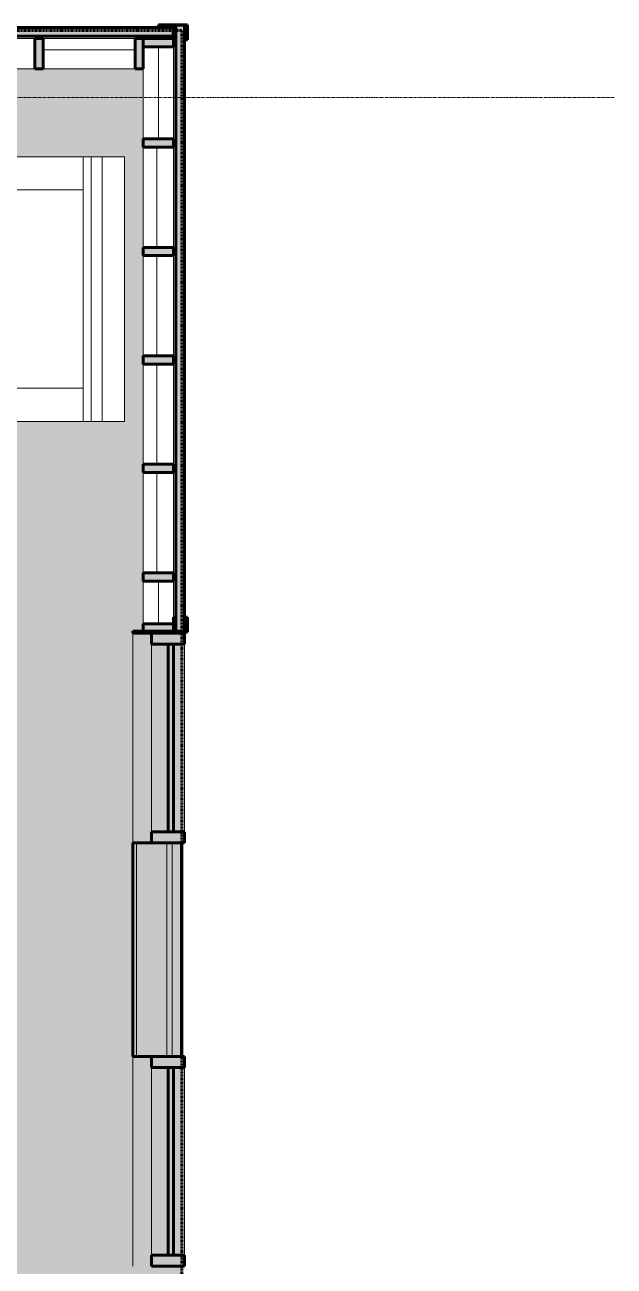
# Model space of a CAD drawing. Header units: inches. Extents: x -4105 to -1989, y 9836 to 11159.
# Drawn here: x -2096.4 to -1989.4, y 10627.2 to 10852.4 of the extents above; entities that cross this region are included whole.
import ezdxf

# ---------------------------------------------------------------- set-up
doc = ezdxf.new("R2010")
doc.units = ezdxf.units.IN
doc.header["$MEASUREMENT"] = 0
doc.linetypes.add('Dash 1_16_', pattern=[0.125, 0.0625, -0.0625])
doc.linetypes.add('Grid Line 1_2_', pattern=[0.875, 0.5, -0.125, 0.125, -0.125])
for name, color, linetype, lineweight in [('0-1', 7, 'Continuous', 5), ('0-2', 7, 'Continuous', 9), ('A-AREA-PATT-2', 141, 'Continuous', 9), ('A-GLAZ-1', 27, 'Continuous', 18), ('A-GLAZ-2', 10, 'Continuous', 18), ('A-GLAZ-3', 250, 'Continuous', 60), ('A-GLAZ-CWMG-1', 247, 'Continuous', 9), ('A-GLAZ-CWMG-2', 250, 'Continuous', 60), ('A-GLAZ-CWMG-3', 251, 'Continuous', 9), ('A-GLAZ-CWMG-4', 7, 'Continuous', 9), ('A-WALL-1', 8, 'Continuous', 5), ('A-WALL-2', 250, 'Continuous', 60), ('A-WALL-3', 10, 'Continuous', 18), ('A-WALL-4', 254, 'Continuous', 5), ('A-WALL-7', 151, 'Continuous', 9), ('A-WALL-PATT-2', 253, 'Continuous', 9), ('C-PROP-LINE-2', 91, 'Dash 1_16_', 60), ('I-FURN', 30, 'Continuous', 9), ('I-FURN-1', 7, 'Continuous', 9), ('S-GRID-1', 1, 'Grid Line 1_2_', 9)]:
    doc.layers.add(name, color=color, linetype=linetype, lineweight=lineweight)

# ---------------------------------------------------------------- blocks, each defined once
blk = doc.blocks.new('Couch-Both_Arms-Generic - 2-1352635-ENLARGED FLOOR PLAN - 3RD FLOOR PLAN - WEST')
at = {"layer": 'I-FURN'}
for p, q in [((-24, 13.5), (24, 13.5)), ((24, 13.5), (-24, 13.5)), ((-24, 13.5), (-24, 10)), ((-24, 11.5), (24, 11.5)), ((24, 10), (24, 13.5)), ((-24, 10), (-24, -17.5)), ((-24, 10), (24, 10)), ((-18, -17.5), (-18, 10)), ((18, 10), (18, -17.5)), ((24, -17.5), (24, 10)), ((-24, -17.5), (-18, -17.5)), ((-18, -17.5), (-18, -18.5)), ((18, -18.5), (18, -17.5)), ((18, -17.5), (24, -17.5)), ((-18, -18.5), (18, -18.5))]:
    blk.add_line(p, q, dxfattribs=at)
at = {"layer": 'I-FURN-1'}
for p, q in [((24, 17.5), (-24, 17.5)), ((-24, 17.5), (-24, 13.5)), ((24, 13.5), (24, 17.5))]:
    blk.add_line(p, q, dxfattribs=at)
blk = doc.blocks.new('CTR - 1st Phase - Unit Layouts_rvt-1-ENLARGED FLOOR PLAN - 3RD FLOOR PLAN - WEST')
at = {"layer": '0-2', "rotation": 270.000000000035}
blk.add_blockref('Couch-Both_Arms-Generic - 2-1352635-ENLARGED FLOOR PLAN - 3RD FLOOR PLAN - WEST', (-2095.86, 10804.44), dxfattribs=at)
blk = doc.blocks.new('_THE_ WINDOW _ DOOR - Window - 3rd Floor - small-2157853-ENLARGED FLOOR PLAN - 3RD FLOOR PLAN - WEST')
at = {"layer": 'A-GLAZ-1'}
h = blk.add_hatch(color=256, dxfattribs=at)
h.paths.add_polyline_path([(-19.0125, -2.9375), (-19.0125, -4.9375), (-17.0125, -4.9375), (-17.0125, 1.0625), (-19.0125, 1.0625), (-19.0125, -2.6875)], flags=0)
h.paths.add_polyline_path([(17.0125, -4.1875), (17.0125, -4.9375), (19.0125, -4.9375), (19.0125, 1.0625), (17.0125, 1.0625), (17.0125, -3.4375)], flags=0)
h = blk.add_hatch(color=256, dxfattribs=at)
h.paths.add_polyline_path([(-17.0125, -3.4375), (-17.0125, -4.9375), (17.0125, -4.9375), (17.0125, -2.9375), (-17.0125, -2.9375)], flags=0)
h.paths.add_polyline_path([(-17.0125, -1.9375), (17.0125, -1.9375), (17.0125, 1.0625), (-17.0125, 1.0625), (-17.0125, -1.6875)], flags=0)
at = {"layer": 'A-GLAZ-2'}
blk.add_hatch(color=256, dxfattribs=at).paths.add_polyline_path([(-17.0125, -2.9375), (17.0125, -2.9375), (17.0125, -1.9375), (-17.0125, -1.9375)], flags=0)
for p, q in [((17.0125, 1.0625), (-17.0125, 1.0625)), ((-17.0125, -4.9375), (17.0125, -4.9375))]:
    blk.add_line(p, q, dxfattribs=at)
at = {"layer": 'A-GLAZ-3'}
for p, q in [((-19.0125, -4.9375), (-19.0125, 1.0625)), ((-19.0125, 1.0625), (-17.0125, 1.0625)), ((-17.0125, 1.0625), (-17.0125, -4.9375)), ((17.0125, -4.9375), (17.0125, 1.0625)), ((17.0125, 1.0625), (19.0125, 1.0625)), ((19.0125, 1.0625), (19.0125, -4.9375)), ((-17.0125, -1.9375), (17.0125, -1.9375)), ((-17.0125, -2.9375), (-17.0125, -1.9375)), ((17.0125, -1.9375), (17.0125, -2.9375)), ((17.0125, -2.9375), (-17.0125, -2.9375)), ((-17.0125, -4.9375), (-19.0125, -4.9375)), ((19.0125, -4.9375), (17.0125, -4.9375))]:
    blk.add_line(p, q, dxfattribs=at)
blk = doc.blocks.new('Rectangular Mullion - Stud - Vertical-2193585-ENLARGED FLOOR PLAN - 3RD FLOOR PLAN - WEST')
at = {"layer": 'A-GLAZ-CWMG-1'}
blk.add_hatch(color=256, dxfattribs=at).paths.add_polyline_path([(-0.25, 2.75), (-0.19, 2.75), (-0.19, -2.75), (-1.5, -2.75), (-1.5, 2.75)], flags=0)
at = {"layer": 'A-GLAZ-CWMG-2'}
for p, q in [((-1.5, -2.75), (-1.5, 2.75)), ((-1.5, 2.75), (0, 2.75)), ((0, 2.75), (0, -2.75)), ((0, -2.75), (-1.5, -2.75))]:
    blk.add_line(p, q, dxfattribs=at)
blk = doc.blocks.new('Rectangular Mullion - Stud - Vertical-2193592-ENLARGED FLOOR PLAN - 3RD FLOOR PLAN - WEST')
at = {"layer": 'A-GLAZ-CWMG-1'}
blk.add_hatch(color=256, dxfattribs=at).paths.add_polyline_path([(-1, 2.75), (-1.5, 2.75), (-1.5, -2.75), (0, -2.75), (0, 2.75)], flags=0)
at = {"layer": 'A-GLAZ-CWMG-2'}
for p, q in [((0, 2.75), (-1.5, 2.75)), ((-1.5, 2.75), (-1.5, -2.75)), ((0, -2.75), (0, 2.75)), ((-1.5, -2.75), (0, -2.75))]:
    blk.add_line(p, q, dxfattribs=at)
blk = doc.blocks.new('Rectangular Mullion - Stud - Base_Head-1740475-ENLARGED FLOOR PLAN - 3RD FLOOR PLAN - WEST')
at = {"layer": 'A-GLAZ-CWMG-3'}
h = blk.add_hatch(dxfattribs=at)
h.set_pattern_fill('FP_21', color=256, style=0, pattern_type=2)
h.set_pattern_definition([(180, (-3829.448, 9984.439), (-1e-15, -8), [])])
h.paths.add_polyline_path([(-3824.88, 9981.69), (-3819.61, 9981.69), (-3819.61, 9987.19), (-3837.79, 9987.19), (-3837.79, 9981.69)], flags=0)
at = {"layer": 'A-GLAZ-CWMG-4'}
for p, q in [((-3837.79, 9987.19), (-3819.61, 9987.19)), ((-3819.61, 9981.69), (-3837.79, 9981.69))]:
    blk.add_line(p, q, dxfattribs=at)
blk = doc.blocks.new('Rectangular Mullion - Stud - Vertical-2193584-ENLARGED FLOOR PLAN - 3RD FLOOR PLAN - WEST')
at = {"layer": 'A-GLAZ-CWMG-1'}
blk.add_hatch(color=256, dxfattribs=at).paths.add_polyline_path([(0, 2.75), (1.5, 2.75), (1.5, -2.75), (0, -2.75), (0, 1.5)], flags=0)
at = {"layer": 'A-GLAZ-CWMG-2'}
for p, q in [((0, -2.75), (0, 2.75)), ((0, 2.75), (1.5, 2.75)), ((1.5, 2.75), (1.5, -2.75)), ((1.5, -2.75), (0, -2.75))]:
    blk.add_line(p, q, dxfattribs=at)
blk = doc.blocks.new('Rectangular Mullion - Stud - Base_Head-1773364-ENLARGED FLOOR PLAN - 3RD FLOOR PLAN - WEST')
at = {"layer": 'A-GLAZ-CWMG-3'}
h = blk.add_hatch(dxfattribs=at)
h.set_pattern_fill('FP_22', color=256, style=0, pattern_type=2)
h.set_pattern_definition([(180, (-3770.398, 9984.439), (-1e-15, -8), [])])
h.paths.add_polyline_path([(-3763.81, 9981.69), (-3760.56, 9981.69), (-3760.56, 9987.19), (-3778.74, 9987.19), (-3778.74, 9981.69)], flags=0)
at = {"layer": 'A-GLAZ-CWMG-4'}
for p, q in [((-3778.74, 9987.19), (-3760.56, 9987.19)), ((-3760.56, 9981.69), (-3778.74, 9981.69))]:
    blk.add_line(p, q, dxfattribs=at)
blk = doc.blocks.new('Rectangular Mullion - Stud - Base_Head-V65-ENLARGED FLOOR PLAN - 3RD FLOOR PLAN - WEST')
at = {"layer": 'A-GLAZ-CWMG-3'}
h = blk.add_hatch(dxfattribs=at)
h.set_pattern_fill('FP_38', color=256, style=0, pattern_type=2)
h.set_pattern_definition([(270, (-2072.174, 10840.048), (8, 5e-16), [])])
h.paths.add_polyline_path([(-2074.92, 10831.71), (-2069.42, 10831.71), (-2069.42, 10848.39), (-2074.92, 10848.39), (-2074.92, 10836.83)], flags=0)
at = {"layer": 'A-GLAZ-CWMG-4'}
for p, q in [((-2069.42, 10848.39), (-2069.42, 10831.71)), ((-2074.92, 10831.71), (-2074.92, 10844.39))]:
    blk.add_line(p, q, dxfattribs=at)
blk = doc.blocks.new('Rectangular Mullion - Stud - Vertical-2193583-ENLARGED FLOOR PLAN - 3RD FLOOR PLAN - WEST')
at = {"layer": 'A-GLAZ-CWMG-1'}
blk.add_hatch(color=256, dxfattribs=at).paths.add_polyline_path([(0, 2.75), (1.5, 2.75), (1.5, -2.75), (0, -2.75), (0, 1.5)], flags=0)
at = {"layer": 'A-GLAZ-CWMG-2'}
for p, q in [((0, -2.75), (0, 2.75)), ((0, 2.75), (1.5, 2.75)), ((1.5, 2.75), (1.5, -2.75)), ((1.5, -2.75), (0, -2.75))]:
    blk.add_line(p, q, dxfattribs=at)
blk = doc.blocks.new('Rectangular Mullion - Profile_Polycarbonate_Upper and left-1739822-ENLARGED FLOOR PLAN - 3RD FLOOR PLAN - WEST')
at = {"layer": 'A-GLAZ-CWMG-1'}
blk.add_hatch(color=256, dxfattribs=at).paths.add_polyline_path([(-0.06, 1.29), (0, 1.29), (0, -1.21), (-2.75, -1.21), (-2.75, -0.79), (-2.5, -0.79), (-2.5, -0.85), (-2.69, -0.85), (-2.69, -1.15), (-0.06, -1.15), (-0.06, 1.22), (-2.69, 1.22), (-2.69, 0.85), (-2.5, 0.85), (-2.5, 0.79), (-2.75, 0.79), (-2.75, 1.29)], flags=0)
at = {"layer": 'A-GLAZ-CWMG-2'}
for p, q in [((-2.75, 1.29), (0, 1.29)), ((-2.75, 0.79), (-2.75, 1.29)), ((-2.5, 0.79), (-2.75, 0.79)), ((-0.06, 1.22), (-2.69, 1.22)), ((-2.69, 1.22), (-2.69, 0.85)), ((-2.69, 0.85), (-2.5, 0.85)), ((-2.5, 0.85), (-2.5, 0.79)), ((-0.06, -1.15), (-0.06, 1.22)), ((0, 1.29), (0, -1.21)), ((-2.75, -1.21), (-2.75, -0.79)), ((-2.75, -0.79), (-2.5, -0.79)), ((0, -1.21), (-2.75, -1.21)), ((-2.5, -0.85), (-2.69, -0.85)), ((-2.69, -0.85), (-2.69, -1.15)), ((-2.69, -1.15), (-0.06, -1.15)), ((-2.5, -0.79), (-2.5, -0.85))]:
    blk.add_line(p, q, dxfattribs=at)
blk = doc.blocks.new('Rectangular Mullion - Profile_Polycarbonate_right-1739823-ENLARGED FLOOR PLAN - 3RD FLOOR PLAN - WEST')
at = {"layer": 'A-GLAZ-CWMG-1'}
blk.add_hatch(color=256, dxfattribs=at).paths.add_polyline_path([(0, 1.29), (-2.75, 1.29), (-2.75, 0.79), (-2.5, 0.79), (-2.5, 0.85), (-2.69, 0.85), (-2.69, 1.22), (-0.06, 1.22), (-0.06, -1.15), (-2.69, -1.15), (-2.69, -0.85), (-2.5, -0.85), (-2.5, -0.79), (-2.75, -0.79), (-2.75, -1.21), (0, -1.21), (0, 1.22)], flags=0)
at = {"layer": 'A-GLAZ-CWMG-2'}
for p, q in [((0, 1.29), (-2.75, 1.29)), ((-2.75, 1.29), (-2.75, 0.79)), ((-2.75, 0.79), (-2.5, 0.79)), ((-2.69, 0.85), (-2.69, 1.22)), ((-2.69, 1.22), (-0.06, 1.22)), ((-2.5, 0.85), (-2.69, 0.85)), ((-2.5, 0.79), (-2.5, 0.85)), ((-0.06, 1.22), (-0.06, -1.15)), ((0, -1.21), (0, 1.29)), ((-2.5, -0.79), (-2.75, -0.79)), ((-2.75, -0.79), (-2.75, -1.21)), ((-2.75, -1.21), (0, -1.21)), ((-2.69, -1.15), (-2.69, -0.85)), ((-2.69, -0.85), (-2.5, -0.85)), ((-0.06, -1.15), (-2.69, -1.15)), ((-2.5, -0.85), (-2.5, -0.79))]:
    blk.add_line(p, q, dxfattribs=at)
blk = doc.blocks.new('Rectangular Mullion - Stud - Vertical-2193578-ENLARGED FLOOR PLAN - 3RD FLOOR PLAN - WEST')
at = {"layer": 'A-GLAZ-CWMG-1'}
blk.add_hatch(color=256, dxfattribs=at).paths.add_polyline_path([(0, -1.5), (0, -2.75), (-1.5, -2.75), (-1.5, 2.75), (0, 2.75)], flags=0)
at = {"layer": 'A-GLAZ-CWMG-2'}
for p, q in [((-1.5, 2.75), (0, 2.75)), ((-1.5, -2.75), (-1.5, 2.75)), ((0, 2.75), (0, -2.75)), ((0, -2.75), (-1.5, -2.75))]:
    blk.add_line(p, q, dxfattribs=at)
blk = doc.blocks.new('Rectangular Mullion - Stud - Base_Head-V57-ENLARGED FLOOR PLAN - 3RD FLOOR PLAN - WEST')
at = {"layer": 'A-GLAZ-CWMG-3'}
h = blk.add_hatch(dxfattribs=at)
h.set_pattern_fill('FP_15', color=256, style=0, pattern_type=2)
h.set_pattern_definition([(90, (-3405.549, 11038.384), (-8, 5e-16), [])])
h.paths.add_polyline_path([(-3402.8, 11028.54), (-3402.8, 11046.73), (-3408.3, 11046.73), (-3408.3, 11028.54)], flags=0)
at = {"layer": 'A-GLAZ-CWMG-4'}
for p, q in [((-3408.3, 11046.73), (-3408.3, 11028.54)), ((-3402.8, 11028.54), (-3402.8, 11046.73))]:
    blk.add_line(p, q, dxfattribs=at)
blk = doc.blocks.new('Rectangular Mullion - Profile_Polycarbonate_Upper and left-1741240-ENLARGED FLOOR PLAN - 3RD FLOOR PLAN - WEST')
at = {"layer": 'A-GLAZ-CWMG-1'}
h = blk.add_hatch(color=256, dxfattribs=at)
h.paths.add_polyline_path([(-2.75, 1.15), (-2.69, 1.15), (-2.69, 0.85), (-2.5, 0.85), (-2.5, 0.79), (-2.75, 0.79)], flags=0)
h.paths.add_polyline_path([(-2.75, -0.79), (-2.5, -0.79), (-2.5, -0.85), (-2.69, -0.85), (-2.69, -1.22), (-0.06, -1.22), (-0.06, 1.15), (0, 1.15), (0, -1.29), (-2.75, -1.29), (-2.75, -1.22)], flags=0)
h.paths.add_polyline_path([(-2.09, 1.21), (-1.31, 1.21), (-1.31, 1.15), (-2.09, 1.15), (-2.09, 1.2)], flags=0)
at = {"layer": 'A-GLAZ-CWMG-2'}
for p, q in [((-2.75, 0.79), (-2.75, 1.21)), ((-2.75, 1.21), (0, 1.21)), ((-2.5, 0.79), (-2.75, 0.79)), ((-0.06, 1.15), (-2.69, 1.15)), ((-2.69, 1.15), (-2.69, 0.85)), ((-2.69, 0.85), (-2.5, 0.85)), ((-2.5, 0.85), (-2.5, 0.79)), ((-0.06, -1.22), (-0.06, 1.15)), ((0, 1.21), (0, -1.29)), ((-2.75, -1.29), (-2.75, -0.79)), ((-2.75, -0.79), (-2.5, -0.79)), ((0, -1.29), (-2.75, -1.29)), ((-2.5, -0.85), (-2.69, -0.85)), ((-2.69, -0.85), (-2.69, -1.22)), ((-2.69, -1.22), (-0.06, -1.22)), ((-2.5, -0.79), (-2.5, -0.85))]:
    blk.add_line(p, q, dxfattribs=at)
blk = doc.blocks.new('Rectangular Mullion - Stud - Base_Head-1997771-ENLARGED FLOOR PLAN - 3RD FLOOR PLAN - WEST')
at = {"layer": 'A-GLAZ-CWMG-3'}
h = blk.add_hatch(dxfattribs=at)
h.set_pattern_fill('FP_39', color=256, style=0, pattern_type=2)
h.set_pattern_definition([(270, (-2072.174, 10746.83), (8, 5e-16), [])])
h.paths.add_polyline_path([(-2069.42, 10743.69), (-2069.42, 10751.47), (-2074.92, 10751.47), (-2074.92, 10743.69), (-2070.67, 10743.69)], flags=0)
at = {"layer": 'A-GLAZ-CWMG-4'}
for p, q in [((-2074.92, 10743.69), (-2074.92, 10751.47)), ((-2069.42, 10751.47), (-2069.42, 10744.94))]:
    blk.add_line(p, q, dxfattribs=at)
blk = doc.blocks.new('Rectangular Mullion - Stud - Base_Head-1769175-ENLARGED FLOOR PLAN - 3RD FLOOR PLAN - WEST')
at = {"layer": 'A-GLAZ-CWMG-3'}
h = blk.add_hatch(dxfattribs=at)
h.set_pattern_fill('FP_37', color=256, style=0, pattern_type=2)
h.set_pattern_definition([(90, (-2072.174, 9997.031), (-8, 5e-16), [])])
h.paths.add_polyline_path([(-2069.42, 9988.69), (-2069.42, 10005.37), (-2074.92, 10005.37), (-2074.92, 9988.69), (-2070.67, 9988.69)], flags=0)
at = {"layer": 'A-GLAZ-CWMG-4'}
for p, q in [((-2074.92, 10005.37), (-2074.92, 9988.69)), ((-2069.42, 9988.69), (-2069.42, 10005.37))]:
    blk.add_line(p, q, dxfattribs=at)
blk = doc.blocks.new('Rectangular Mullion - Stud - Vertical-2193576-ENLARGED FLOOR PLAN - 3RD FLOOR PLAN - WEST')
at = {"layer": 'A-GLAZ-CWMG-1'}
blk.add_hatch(color=256, dxfattribs=at).paths.add_polyline_path([(0, -1.5), (0, 2.75), (1.5, 2.75), (1.5, -2.75), (0, -2.75)], flags=0)
at = {"layer": 'A-GLAZ-CWMG-2'}
for p, q in [((0, 2.75), (1.5, 2.75)), ((0, -2.75), (0, 2.75)), ((1.5, 2.75), (1.5, -2.75)), ((1.5, -2.75), (0, -2.75))]:
    blk.add_line(p, q, dxfattribs=at)
blk = doc.blocks.new('CTR - 1st Phase - Shell_rvt-1-ENLARGED FLOOR PLAN - 3RD FLOOR PLAN - WEST')
at = {"layer": 'A-WALL-1'}
for points in [[(-2076.17, 10703.98), (-2073.42, 10703.98), (-2073.42, 10742), (-2076.8, 10742), (-2076.8, 10703.98)], [(-2076.17, 10627.18), (-2073.42, 10627.18), (-2073.42, 10665.2), (-2076.8, 10665.2), (-2076.8, 10627.18)]]:
    blk.add_hatch(color=256, dxfattribs=at).paths.add_polyline_path(points, flags=0)
h = blk.add_hatch(color=256, dxfattribs=at)
h.paths.add_polyline_path([(-2069, 10089.2), (-2069, 10089.33), (-2068.17, 10089.33), (-2068.17, 10089.58), (-2069.67, 10089.58), (-2069.67, 10089.39), (-2069.42, 10089.39), (-2069.42, 10089.2)], flags=0)
h.paths.add_polyline_path([(-2068.17, 10127.6), (-2068.17, 10166.38), (-2069.67, 10166.38), (-2069.67, 10127.6), (-2068.92, 10127.6)], flags=0)
h.paths.add_polyline_path([(-2069.67, 10204.4), (-2068.17, 10204.4), (-2068.17, 10243.18), (-2069.67, 10243.18), (-2069.67, 10236.81)], flags=0)
h.paths.add_polyline_path([(-2069.67, 10281.2), (-2068.17, 10281.2), (-2068.17, 10319.98), (-2069.67, 10319.98), (-2069.67, 10311.82)], flags=0)
h.paths.add_polyline_path([(-2068.17, 10358), (-2068.17, 10358.38), (-2069.67, 10358.38), (-2069.67, 10358), (-2068.92, 10358)], flags=0)
h.paths.add_polyline_path([(-2068.17, 10396.4), (-2068.17, 10435.18), (-2069.67, 10435.18), (-2069.67, 10396.4), (-2068.92, 10396.4)], flags=0)
h.paths.add_polyline_path([(-2068.17, 10473.2), (-2068.17, 10473.58), (-2069.67, 10473.58), (-2069.67, 10473.2), (-2068.92, 10473.2)], flags=0)
h.paths.add_polyline_path([(-2068.17, 10511.6), (-2068.17, 10550.38), (-2069.67, 10550.38), (-2069.67, 10511.6), (-2068.92, 10511.6)], flags=0)
h.paths.add_polyline_path([(-2068.17, 10588.4), (-2068.17, 10627.18), (-2069.67, 10627.18), (-2069.67, 10588.4)], flags=0)
h.paths.add_polyline_path([(-2069.67, 10665.2), (-2068.17, 10665.2), (-2068.17, 10703.98), (-2069.67, 10703.98), (-2069.67, 10686.82)], flags=0)
h.paths.add_polyline_path([(-2068.17, 10742), (-2068.17, 10742.25), (-2069, 10742.25), (-2069, 10742.38), (-2069.42, 10742.38), (-2069.42, 10742.19), (-2069.67, 10742.19), (-2069.67, 10742), (-2068.92, 10742)], flags=0)
at = {"layer": 'A-WALL-4'}
h = blk.add_hatch(color=256, dxfattribs=at)
h.paths.add_polyline_path([(-2068.05, 10089.39), (-2067.92, 10089.39), (-2067.92, 10089.58), (-2068.17, 10089.58), (-2068.17, 10089.39)], flags=0)
h.paths.add_polyline_path([(-2068.17, 10127.6), (-2067.92, 10127.6), (-2067.92, 10166.38), (-2068.17, 10166.38), (-2068.17, 10161.81)], flags=0)
h.paths.add_polyline_path([(-2067.92, 10204.4), (-2067.92, 10243.18), (-2068.17, 10243.18), (-2068.17, 10204.4)], flags=0)
h.paths.add_polyline_path([(-2067.92, 10281.2), (-2067.92, 10319.98), (-2068.17, 10319.98), (-2068.17, 10281.2)], flags=0)
h.paths.add_polyline_path([(-2068.17, 10358), (-2067.92, 10358), (-2067.92, 10358.38), (-2068.17, 10358.38)], flags=0)
h.paths.add_polyline_path([(-2068.17, 10396.4), (-2067.92, 10396.4), (-2067.92, 10435.18), (-2068.17, 10435.18)], flags=0)
h.paths.add_polyline_path([(-2068.17, 10473.2), (-2067.92, 10473.2), (-2067.92, 10473.58), (-2068.17, 10473.58)], flags=0)
h.paths.add_polyline_path([(-2067.92, 10511.6), (-2067.92, 10550.38), (-2068.17, 10550.38), (-2068.17, 10511.6)], flags=0)
h.paths.add_polyline_path([(-2067.92, 10588.4), (-2067.92, 10627.18), (-2068.17, 10627.18), (-2068.17, 10588.4)], flags=0)
h.paths.add_polyline_path([(-2068.17, 10665.2), (-2067.92, 10665.2), (-2067.92, 10703.98), (-2068.17, 10703.98), (-2068.17, 10686.82)], flags=0)
h.paths.add_polyline_path([(-2068.17, 10742), (-2067.92, 10742), (-2067.92, 10742.19), (-2068.17, 10742.19)], flags=0)
at = {"layer": 'A-WALL-7'}
for points in [[(-2176.87, 10850.31), (-2069.49, 10850.31), (-2069.49, 10851.89), (-2176.87, 10851.89)], [(-2069, 10742.25), (-2067.42, 10742.25), (-2067.42, 10852.33), (-2069, 10852.33), (-2069, 10742.38)]]:
    blk.add_hatch(color=256, dxfattribs=at).paths.add_polyline_path(points, flags=0)
at = {"layer": 'A-WALL-PATT-2'}
h = blk.add_hatch(dxfattribs=at)
h.set_pattern_fill('FP_1', color=256, style=0, pattern_type=2)
h.set_pattern_definition([(0, (0, -1194), (20.48, 5.12), [0.845, -14.515, 0.845, -14.515, -81.92]), (0, (0, -1194), (20.48, 5.12), [-30.72, 0.845, -29.875, 0.845, -14.515, -35.84]), (0, (0, -1194), (20.48, 5.12), [-76.8, 0.845, -9.395, 0.845, -24.755]), (120, (7.68, -1191.44), (-14.67405, 15.1762003), [0.845, -14.515, 0.845, -14.515, -81.92]), (120, (7.68, -1191.44), (-14.67405, 15.1762003), [-30.72, 0.845, -29.875, 0.845, -14.515, -35.84]), (120, (7.68, -1191.44), (-14.67405, 15.1762003), [-76.8, 0.845, -9.395, 0.845, -24.755]), (240, (10.24, -1181.2), (-5.80595, -20.2962003), [0.845, -14.515, 0.845, -14.515, -81.92]), (240, (10.24, -1181.2), (-5.80595, -20.2962003), [-30.72, 0.845, -29.875, 0.845, -14.515, -35.84]), (240, (10.24, -1181.2), (-5.80595, -20.2962003), [-76.8, 0.845, -9.395, 0.845, -24.755])])
h.paths.add_polyline_path([(-2076.17, 10089.2), (-2076.17, 10089.58), (-2076.8, 10089.58), (-2076.8, 10089.2)], flags=0)
h.paths.add_polyline_path([(-2076.17, 10127.6), (-2076.17, 10166.38), (-2076.8, 10166.38), (-2076.8, 10127.6)], flags=0)
h.paths.add_polyline_path([(-2076.17, 10204.4), (-2076.17, 10241.82), (-2076.8, 10241.82), (-2076.8, 10204.4)], flags=0)
h.paths.add_polyline_path([(-2076.8, 10284.97), (-2076.17, 10284.97), (-2076.17, 10319.98), (-2076.8, 10319.98), (-2076.8, 10311.82)], flags=0)
h.paths.add_polyline_path([(-2076.17, 10358), (-2076.17, 10358.38), (-2076.8, 10358.38), (-2076.8, 10358)], flags=0)
h.paths.add_polyline_path([(-2076.8, 10396.4), (-2076.17, 10396.4), (-2076.17, 10412.79), (-2076.8, 10412.79)], flags=0)
h.paths.add_polyline_path([(-2076.8, 10418.79), (-2076.17, 10418.79), (-2076.17, 10435.18), (-2076.8, 10435.18), (-2076.8, 10419.05)], flags=0)
h.paths.add_polyline_path([(-2076.8, 10473.2), (-2076.17, 10473.2), (-2076.17, 10473.58), (-2076.8, 10473.58)], flags=0)
h.paths.add_polyline_path([(-2076.17, 10511.6), (-2076.17, 10546.6), (-2076.8, 10546.6), (-2076.8, 10511.6)], flags=0)
h.paths.add_polyline_path([(-2076.17, 10589.75), (-2076.17, 10627.18), (-2076.8, 10627.18), (-2076.78, 10589.75)], flags=0)
h.paths.add_polyline_path([(-2076.17, 10665.2), (-2076.17, 10703.98), (-2076.8, 10703.98), (-2076.8, 10665.2)], flags=0)
h.paths.add_polyline_path([(-2076.8, 10742), (-2076.17, 10742), (-2076.17, 10742.38), (-2076.8, 10742.38), (-2076.8, 10742.19)], flags=0)
h = blk.add_hatch(dxfattribs=at)
h.set_pattern_fill('FP_4', color=256, style=0, pattern_type=2)
h.set_pattern_definition([(161.57, (0.32, -1193.68), (-2.560496185, -0.000537386), [0, -18.214, 2.022, 0]), (18.43, (-0.32, -1193.68), (-2.560496185, 0.000537386), [0, -18.214, 2.022, 0]), (108.43, (0.32, -1193.68), (1.27922091, -6.400876726), [6.07, -14.166]), (71.57, (-0.32, -1193.68), (1.27922091, 6.400876726), [6.07, -14.166])])
h.paths.add_polyline_path([(-2076.17, 10089.2), (-2074.92, 10089.2), (-2074.92, 10089.39), (-2070.67, 10089.39), (-2070.67, 10089.58), (-2076.17, 10089.58)], flags=0)
h.paths.add_polyline_path([(-2076.17, 10127.6), (-2070.67, 10127.6), (-2070.67, 10166.38), (-2076.17, 10166.38), (-2076.17, 10161.81)], flags=0)
h.paths.add_polyline_path([(-2070.67, 10204.4), (-2070.67, 10243.18), (-2076.17, 10243.18), (-2076.17, 10204.4), (-2073.42, 10204.4)], flags=0)
h.paths.add_polyline_path([(-2070.67, 10281.2), (-2070.67, 10319.98), (-2076.17, 10319.98), (-2076.17, 10281.2)], flags=0)
h.paths.add_polyline_path([(-2076.17, 10358), (-2070.67, 10358), (-2070.67, 10358.38), (-2076.17, 10358.38)], flags=0)
h.paths.add_polyline_path([(-2073.42, 10396.4), (-2070.67, 10396.4), (-2070.67, 10435.18), (-2076.17, 10435.18), (-2076.17, 10396.4)], flags=0)
h.paths.add_polyline_path([(-2070.67, 10473.2), (-2070.67, 10473.58), (-2076.17, 10473.58), (-2076.17, 10473.2), (-2073.42, 10473.2)], flags=0)
h.paths.add_polyline_path([(-2076.17, 10511.6), (-2070.67, 10511.6), (-2070.67, 10550.38), (-2076.17, 10550.38), (-2076.17, 10536.82)], flags=0)
h.paths.add_polyline_path([(-2070.67, 10588.4), (-2070.67, 10627.18), (-2076.17, 10627.18), (-2076.17, 10588.4)], flags=0)
h.paths.add_polyline_path([(-2073.42, 10665.2), (-2070.67, 10665.2), (-2070.67, 10703.98), (-2076.17, 10703.98), (-2076.17, 10665.2)], flags=0)
h.paths.add_polyline_path([(-2076.17, 10742), (-2070.67, 10742), (-2070.67, 10742.19), (-2074.92, 10742.19), (-2074.92, 10742.38), (-2076.17, 10742.38), (-2076.17, 10742.19)], flags=0)
h = blk.add_hatch(dxfattribs=at)
h.set_pattern_fill('FP_3', color=256, style=0, pattern_type=2)
h.set_pattern_definition([(0, (0, -1194), (0, 3.199), []), (315, (0, -1194), (3.19895108, 0), [4.524, -4.524]), (45, (0, -1194), (3.19895108, 0), [4.524, -4.524])])
h.paths.add_polyline_path([(-2069.67, 10089.39), (-2069.67, 10089.58), (-2070.67, 10089.58), (-2070.67, 10089.39), (-2070.17, 10089.39)], flags=0)
h.paths.add_polyline_path([(-2070.67, 10127.6), (-2069.67, 10127.6), (-2069.67, 10166.38), (-2070.67, 10166.38), (-2070.67, 10161.81)], flags=0)
h.paths.add_polyline_path([(-2069.67, 10204.4), (-2069.67, 10243.18), (-2070.67, 10243.18), (-2070.67, 10204.4)], flags=0)
h.paths.add_polyline_path([(-2069.67, 10281.2), (-2069.67, 10319.98), (-2070.67, 10319.98), (-2070.67, 10281.2)], flags=0)
h.paths.add_polyline_path([(-2070.67, 10358), (-2069.67, 10358), (-2069.67, 10358.38), (-2070.67, 10358.38)], flags=0)
h.paths.add_polyline_path([(-2069.67, 10396.4), (-2069.67, 10435.18), (-2070.67, 10435.18), (-2070.67, 10396.4)], flags=0)
h.paths.add_polyline_path([(-2070.67, 10473.2), (-2069.67, 10473.2), (-2069.67, 10473.58), (-2070.67, 10473.58)], flags=0)
h.paths.add_polyline_path([(-2069.67, 10511.6), (-2069.67, 10550.38), (-2070.67, 10550.38), (-2070.67, 10511.6)], flags=0)
h.paths.add_polyline_path([(-2069.67, 10588.4), (-2069.67, 10627.18), (-2070.67, 10627.18), (-2070.67, 10588.4)], flags=0)
h.paths.add_polyline_path([(-2069.67, 10665.2), (-2069.67, 10703.98), (-2070.67, 10703.98), (-2070.67, 10665.2)], flags=0)
h.paths.add_polyline_path([(-2070.67, 10742), (-2069.67, 10742), (-2069.67, 10742.19), (-2070.67, 10742.19)], flags=0)
at = {"layer": 'A-WALL-2'}
for p, q in [((-2069.49, 10851.89), (-2176.87, 10851.89)), ((-2069.49, 10850.31), (-2069.49, 10851.89)), ((-2067.42, 10852.33), (-2069, 10852.33)), ((-2069, 10852.33), (-2069, 10742.25)), ((-2067.42, 10742.25), (-2067.42, 10852.33)), ((-2176.87, 10850.31), (-2069.49, 10850.31)), ((-2076.8, 10742.38), (-2076.8, 10742)), ((-2067.92, 10742.38), (-2076.8, 10742.38)), ((-2076.8, 10742), (-2073.42, 10742)), ((-2069, 10742.25), (-2067.42, 10742.25)), ((-2067.92, 10742), (-2067.92, 10742.38)), ((-2076.8, 10703.98), (-2076.8, 10665.2)), ((-2073.42, 10703.98), (-2076.8, 10703.98)), ((-2067.92, 10665.2), (-2067.92, 10703.98)), ((-2076.8, 10665.2), (-2073.42, 10665.2))]:
    blk.add_line(p, q, dxfattribs=at)
at = {"layer": 'A-WALL-3'}
for p, q in [((-2076.8, 10703.98), (-2076.8, 10742)), ((-2076.17, 10742), (-2076.17, 10742.38)), ((-2070.67, 10742), (-2070.67, 10742.38)), ((-2069.67, 10742), (-2069.67, 10742.38)), ((-2068.17, 10742), (-2068.17, 10742.38)), ((-2076.17, 10665.2), (-2076.17, 10703.98)), ((-2070.67, 10665.2), (-2070.67, 10703.98)), ((-2069.67, 10665.2), (-2069.67, 10703.98)), ((-2068.17, 10665.2), (-2068.17, 10703.98)), ((-2076.8, 10627.18), (-2076.8, 10665.2))]:
    blk.add_line(p, q, dxfattribs=at)
at = {"layer": 'S-GRID-1'}
blk.add_line((-1989.4, 10839.19), (-4072.56, 10839.19), dxfattribs=at)
at = {"layer": '0-2', "extrusion": (0, 0, -1)}
for name, p, rotation in [('Rectangular Mullion - Profile_Polycarbonate_Upper and left-1741240-ENLARGED FLOOR PLAN - 3RD FLOOR PLAN - WEST', (2069.42, 10851.1), 180), ('Rectangular Mullion - Profile_Polycarbonate_Upper and left-1739822-ENLARGED FLOOR PLAN - 3RD FLOOR PLAN - WEST', (2068.21, 10852.39), 89.99999999999118), ('Rectangular Mullion - Stud - Vertical-2193576-ENLARGED FLOOR PLAN - 3RD FLOOR PLAN - WEST', (2094.61, 10847.14), 180), ('Rectangular Mullion - Stud - Vertical-2193578-ENLARGED FLOOR PLAN - 3RD FLOOR PLAN - WEST', (2074.92, 10847.14), 180), ('Rectangular Mullion - Stud - Vertical-2193585-ENLARGED FLOOR PLAN - 3RD FLOOR PLAN - WEST', (2072.17, 10849.89), 89.99999999999284), ('Rectangular Mullion - Stud - Vertical-2193583-ENLARGED FLOOR PLAN - 3RD FLOOR PLAN - WEST', (2072.17, 10830.21), 89.99999999999284), ('Rectangular Mullion - Stud - Vertical-2193583-ENLARGED FLOOR PLAN - 3RD FLOOR PLAN - WEST', (2072.17, 10810.52), 89.99999999999284), ('Rectangular Mullion - Stud - Vertical-2193584-ENLARGED FLOOR PLAN - 3RD FLOOR PLAN - WEST', (2072.17, 10790.84), 89.99999999999284), ('Rectangular Mullion - Stud - Vertical-2193584-ENLARGED FLOOR PLAN - 3RD FLOOR PLAN - WEST', (2072.17, 10771.16), 89.99999999999284), ('Rectangular Mullion - Stud - Vertical-2193584-ENLARGED FLOOR PLAN - 3RD FLOOR PLAN - WEST', (2072.17, 10751.47), 89.99999999999284)]:
    blk.add_blockref(name, p, dxfattribs=dict(at, rotation=rotation))
at = {"layer": '0-2'}
for name, p, rotation in [('Rectangular Mullion - Stud - Base_Head-V57-ENLARGED FLOOR PLAN - 3RD FLOOR PLAN - WEST', (8933.93, 14252.69), 89.99999999998411), ('Rectangular Mullion - Stud - Base_Head-1769175-ENLARGED FLOOR PLAN - 3RD FLOOR PLAN - WEST', (7912.27, 12919.31), 90.00000000000297), ('Rectangular Mullion - Stud - Base_Head-1773364-ENLARGED FLOOR PLAN - 3RD FLOOR PLAN - WEST', (7912.27, 14590.76), 90.00000000001192), ('Rectangular Mullion - Stud - Base_Head-1740475-ENLARGED FLOOR PLAN - 3RD FLOOR PLAN - WEST', (7912.27, 14630.13), 90.00000000000695), ('Rectangular Mullion - Stud - Base_Head-1740475-ENLARGED FLOOR PLAN - 3RD FLOOR PLAN - WEST', (7912.27, 14610.45), 90.00000000000695), ('Rectangular Mullion - Stud - Base_Head-1740475-ENLARGED FLOOR PLAN - 3RD FLOOR PLAN - WEST', (7912.27, 14590.76), 90.00000000000695), ('Rectangular Mullion - Profile_Polycarbonate_right-1739823-ENLARGED FLOOR PLAN - 3RD FLOOR PLAN - WEST', (-2068.21, 10742.19), 270.0000000000089), ('Rectangular Mullion - Stud - Vertical-2193592-ENLARGED FLOOR PLAN - 3RD FLOOR PLAN - WEST', (-2072.17, 10742.19), 270.0000000000072), ('_THE_ WINDOW _ DOOR - Window - 3rd Floor - small-2157853-ENLARGED FLOOR PLAN - 3RD FLOOR PLAN - WEST', (-2072.36, 10722.99), 89.99999999999991), ('_THE_ WINDOW _ DOOR - Window - 3rd Floor - small-2157853-ENLARGED FLOOR PLAN - 3RD FLOOR PLAN - WEST', (-2072.36, 10646.19), 89.99999999999991)]:
    blk.add_blockref(name, p, dxfattribs=dict(at, rotation=rotation))
for name in ['Rectangular Mullion - Stud - Base_Head-V65-ENLARGED FLOOR PLAN - 3RD FLOOR PLAN - WEST', 'Rectangular Mullion - Stud - Base_Head-1997771-ENLARGED FLOOR PLAN - 3RD FLOOR PLAN - WEST']:
    blk.add_blockref(name, (0, 0), dxfattribs=at)
blk = doc.blocks.new('Family - ___-1870007-ENLARGED FLOOR PLAN - 3RD FLOOR PLAN - WEST')
at = {"layer": 'C-PROP-LINE-2'}
for p, q in [((-2067.92, 10851.39), (-3400.05, 10851.39)), ((-2067.92, 9980.19), (-2067.92, 10851.39))]:
    blk.add_line(p, q, dxfattribs=at)

msp = doc.modelspace()

# ---------------------------------------------------------------- hatches: boundary and pattern name
at = {"layer": 'A-AREA-PATT-2'}
h = msp.add_hatch(color=256, dxfattribs=at)
h.paths.add_polyline_path([(-2424.67, 10418.79), (-2363.59, 10418.79), (-2363.59, 10478.08), (-2368.3, 10482.79), (-2371.11, 10479.98), (-2370.58, 10479.45), (-2372.34, 10477.68), (-2372.87, 10478.21), (-2373.05, 10478.04), (-2375.44, 10480.42), (-2400.19, 10455.67), (-2399.21, 10454.7), (-2425.38, 10428.54), (-2423.96, 10427.13), (-2424.14, 10426.95), (-2423.61, 10426.42), (-2425.38, 10424.65), (-2425.91, 10425.18), (-2432.3, 10418.79), (-2425.11, 10418.79)], flags=0)
h.paths.add_polyline_path([(-2476.51, 10456.47), (-2451.06, 10481.93), (-2449.82, 10480.69), (-2475.28, 10455.24)], flags=0)
h.paths.add_polyline_path([(-2298.22, 10418.79), (-2298.22, 10426.52), (-2298.1, 10427.48), (-2297.72, 10428.38), (-2297.13, 10429.15), (-2296.36, 10429.74), (-2295.46, 10430.11), (-2294.42, 10430.24), (-2293.11, 10430.24), (-2293.46, 10433.27), (-2294.65, 10434.27), (-2295.21, 10435.27), (-2295.48, 10436.27), (-2295.66, 10437.27), (-2295.75, 10438.27), (-2295.57, 10440.26), (-2295.03, 10442.27), (-2294.31, 10444.27), (-2293.37, 10446.27), (-2291.99, 10448.27), (-2290.99, 10449.27), (-2290.12, 10449.77), (-2288.75, 10450.27), (-2287.75, 10450.27), (-2286.37, 10449.77), (-2285.51, 10449.27), (-2284.51, 10448.27), (-2283.12, 10446.27), (-2282.19, 10444.27), (-2281.46, 10442.27), (-2280.92, 10440.26), (-2280.75, 10438.27), (-2280.83, 10437.27), (-2281.01, 10436.27), (-2281.28, 10435.27), (-2281.85, 10434.27), (-2283.04, 10433.27), (-2283.38, 10430.24), (-2282, 10430.24), (-2281.03, 10430.11), (-2280.13, 10429.74), (-2279.36, 10429.15), (-2278.77, 10428.38), (-2278.4, 10427.48), (-2278.27, 10426.52), (-2278.27, 10418.79), (-2272.25, 10418.79), (-2272.25, 10449.34), (-2267.5, 10449.34), (-2267.5, 10418.79), (-2076.8, 10418.79), (-2076.8, 10546.6), (-2133.07, 10546.6), (-2133.07, 10545.85), (-2135.57, 10545.85), (-2135.57, 10546.6), (-2172.82, 10546.6), (-2172.82, 10547.98), (-2207.82, 10547.98), (-2207.82, 10546.6), (-2208.07, 10546.6), (-2208.07, 10545.85), (-2213.07, 10545.85), (-2213.07, 10546.6), (-2213.32, 10546.6), (-2213.32, 10547.98), (-2248.32, 10547.98), (-2248.32, 10546.6), (-2285.57, 10546.6), (-2285.57, 10545.85), (-2288.07, 10545.85), (-2288.07, 10546.6), (-2304.48, 10546.6), (-2306.38, 10544.71), (-2309.73, 10548.07), (-2268.05, 10589.75), (-2243.53, 10589.75), (-2243.53, 10613.75), (-2238.78, 10613.75), (-2238.78, 10621.75), (-2203.03, 10621.75), (-2203.03, 10613.75), (-2076.8, 10613.75), (-2076.8, 10742.38), (-2074.92, 10742.38), (-2074.92, 10844.39), (-2173.34, 10844.39), (-2173.34, 10847.14), (-2175.44, 10847.14), (-2175.44, 10844.39), (-2176.94, 10844.39), (-2176.94, 10842.51), (-2292.32, 10842.51), (-2292.32, 10704.13), (-2297.07, 10704.13), (-2297.07, 10842.51), (-2389.37, 10842.51), (-2389.37, 10707.76), (-2394.12, 10707.76), (-2394.12, 10842.51), (-2510.12, 10842.51), (-2510.12, 10803.73), (-2430.12, 10803.73), (-2430.12, 10725.73), (-2510.12, 10725.73), (-2510.12, 10662.5), (-2442.37, 10662.5), (-2442.37, 10657.75), (-2445.37, 10657.75), (-2445.37, 10621.06), (-2446.25, 10621.06), (-2446.25, 10657.06), (-2449.25, 10657.06), (-2449.25, 10621.06), (-2450.12, 10621.06), (-2450.12, 10627.75), (-2486.12, 10627.75), (-2486.12, 10536.48), (-2510.12, 10536.48), (-2510.12, 10528.46), (-2502.7, 10528.46), (-2501.73, 10528.33), (-2500.83, 10527.96), (-2500.06, 10527.37), (-2499.47, 10526.59), (-2499.1, 10525.7), (-2498.97, 10524.66), (-2498.97, 10523.34), (-2495.95, 10523.69), (-2494.95, 10524.88), (-2493.95, 10525.45), (-2492.95, 10525.72), (-2491.94, 10525.89), (-2490.95, 10525.98), (-2488.96, 10525.81), (-2486.95, 10525.27), (-2484.95, 10524.54), (-2482.95, 10523.61), (-2480.95, 10522.22), (-2479.95, 10521.22), (-2479.45, 10520.36), (-2478.95, 10518.98), (-2478.95, 10517.98), (-2479.45, 10516.61), (-2479.95, 10515.74), (-2481.06, 10514.66), (-2482.95, 10513.35), (-2484.95, 10512.42), (-2486.95, 10511.69), (-2488.96, 10511.16), (-2490.95, 10510.98), (-2491.94, 10511.07), (-2492.95, 10511.25), (-2493.95, 10511.51), (-2494.95, 10512.08), (-2495.95, 10513.27), (-2498.97, 10513.62), (-2498.97, 10512.23), (-2499.1, 10511.27), (-2499.47, 10510.37), (-2500.06, 10509.6), (-2500.83, 10509), (-2501.73, 10508.63), (-2502.7, 10508.51), (-2510.12, 10508.51), (-2510.12, 10502.48), (-2489.84, 10502.48), (-2489.84, 10493.11), (-2494.59, 10493.11), (-2494.59, 10497.73), (-2510.12, 10497.73), (-2510.12, 10455.16), (-2506.46, 10455.16), (-2494.59, 10467.03), (-2494.59, 10473.11), (-2489.84, 10473.11), (-2489.82, 10471.19), (-2480.64, 10462.02), (-2441.03, 10501.63), (-2437.67, 10498.27), (-2477.28, 10458.66), (-2477.22, 10458.59), (-2477.93, 10457.89), (-2476.51, 10456.47), (-2477.88, 10455.1), (-2477.44, 10454.66), (-2477.49, 10454.62), (-2452.91, 10430.05), (-2452.87, 10430.09), (-2452.43, 10429.65), (-2451.06, 10431.02), (-2449.64, 10429.6), (-2448.94, 10430.31), (-2438.22, 10419.59), (-2429.27, 10428.54), (-2429.8, 10429.07), (-2428.03, 10430.84), (-2427.5, 10430.31), (-2427.32, 10430.48), (-2426.35, 10429.51), (-2401.6, 10454.26), (-2402.57, 10455.23), (-2376.23, 10481.57), (-2376.76, 10482.1), (-2375, 10483.87), (-2374.47, 10483.34), (-2335.19, 10522.62), (-2331.83, 10519.26), (-2334.71, 10516.38), (-2309.05, 10490.71), (-2267.5, 10490.71), (-2267.5, 10485.34), (-2272.25, 10485.34), (-2272.25, 10485.96), (-2311.02, 10485.96), (-2338.07, 10513.02), (-2364.94, 10486.15), (-2358.84, 10480.04), (-2358.84, 10442.79), (-2306.25, 10442.79), (-2306.25, 10418.79)], flags=0)
h.paths.add_polyline_path([(-2176.04, 10419.05), (-2202.86, 10419.05), (-2202.86, 10499.05), (-2124.86, 10499.05), (-2124.86, 10419.05)], flags=0)
h.paths.add_polyline_path([(-2223.79, 10419.55), (-2223.79, 10437.55), (-2205.79, 10437.55), (-2205.79, 10419.55)], flags=0)
h.paths.add_polyline_path([(-2103.86, 10419.55), (-2121.86, 10419.55), (-2121.86, 10437.55), (-2103.86, 10437.55), (-2103.86, 10435.18)], flags=0)
h.paths.add_polyline_path([(-2513.12, 10444.26), (-2508.22, 10449.16), (-2513.12, 10449.16)], flags=0)
h.paths.add_polyline_path([(-2412.22, 10523.72), (-2415.58, 10527.08), (-2412.31, 10530.35), (-2450.12, 10568.17), (-2450.12, 10587.06), (-2445.37, 10587.06), (-2445.37, 10570.14), (-2408.95, 10533.71), (-2352.3, 10590.36), (-2352.3, 10657.75), (-2408.37, 10657.75), (-2408.37, 10658.63), (-2372.37, 10658.63), (-2372.37, 10661.63), (-2408.37, 10661.63), (-2408.37, 10662.5), (-2394.12, 10662.5), (-2394.12, 10671.76), (-2389.37, 10671.76), (-2389.37, 10662.5), (-2297.07, 10662.5), (-2297.07, 10668.13), (-2292.32, 10668.13), (-2292.32, 10643.62), (-2295.72, 10640.22), (-2295.19, 10639.69), (-2296.96, 10637.92), (-2297.49, 10638.45), (-2297.67, 10638.27), (-2298.64, 10639.25), (-2319.14, 10618.74), (-2318.17, 10617.77), (-2340.27, 10595.67), (-2339.74, 10595.14), (-2341.51, 10593.37), (-2342.04, 10593.9), (-2411.78, 10524.17)], flags=0)
h.paths.add_polyline_path([(-2272.8, 10547.98), (-2250.32, 10547.98), (-2250.32, 10549.35), (-2213.32, 10549.35), (-2213.32, 10551.35), (-2213.07, 10551.35), (-2213.07, 10552.1), (-2208.07, 10552.1), (-2208.07, 10551.35), (-2207.82, 10551.35), (-2207.82, 10549.35), (-2170.82, 10549.35), (-2170.82, 10547.98), (-2135.82, 10547.98), (-2135.82, 10551.35), (-2135.57, 10551.35), (-2135.57, 10552.1), (-2133.07, 10552.1), (-2133.07, 10551.35), (-2108.72, 10551.35), (-2108.72, 10585), (-2266.08, 10585), (-2299.73, 10551.35), (-2288.07, 10551.35), (-2288.07, 10552.1), (-2285.57, 10552.1), (-2285.57, 10551.35), (-2285.32, 10551.35), (-2285.32, 10547.98)], flags=0)
h.paths.add_polyline_path([(-2072.92, 10550.38), (-2072.92, 10588.4), (-2076.17, 10588.4), (-2076.17, 10585), (-2103.97, 10585), (-2103.97, 10551.35), (-2076.17, 10551.35), (-2076.17, 10550.38)], flags=0)
h.paths.add_polyline_path([(-2101.05, 10555.39), (-2101.05, 10556.39), (-2101.55, 10556.4), (-2101.55, 10557.14), (-2101.05, 10557.14), (-2101.05, 10573.39), (-2101.55, 10573.4), (-2101.55, 10573.89), (-2101.05, 10573.89), (-2101.05, 10583.39), (-2075.8, 10583.39), (-2075.8, 10555.39), (-2084.43, 10555.39)], flags=0)
h.paths.add_polyline_path([(-2238.78, 10589.75), (-2203.03, 10589.75), (-2203.03, 10591.75), (-2238.78, 10591.75)], flags=0)
h.paths.add_polyline_path([(-2347.55, 10595.11), (-2345.4, 10597.26), (-2345.93, 10597.79), (-2344.16, 10599.56), (-2343.63, 10599.03), (-2343.45, 10599.21), (-2341.07, 10596.82), (-2320.56, 10617.33), (-2321.53, 10618.3), (-2299.61, 10640.22), (-2301.03, 10641.63), (-2300.85, 10641.81), (-2301.38, 10642.34), (-2299.61, 10644.11), (-2299.08, 10643.58), (-2297.07, 10645.58), (-2297.07, 10657.75), (-2347.55, 10657.75), (-2347.55, 10595.58)], flags=0)
h.paths.add_polyline_path([(-2326.32, 10620.16), (-2344.7, 10638.55), (-2327.02, 10656.23), (-2308.64, 10637.84), (-2321.53, 10624.95)], flags=0)
h.paths.add_polyline_path([(-2168.53, 10658.88), (-2168.53, 10659.13), (-2171.16, 10659.13), (-2171.18, 10659.38), (-2172.11, 10659.4), (-2172.19, 10659.44), (-2172.25, 10659.58), (-2172.25, 10661.75), (-2250.33, 10661.75), (-2250.33, 10697.75), (-2232.94, 10697.75), (-2232.94, 10706.53), (-2216.44, 10706.53), (-2216.44, 10697.75), (-2204.94, 10697.75), (-2204.94, 10706.53), (-2188.44, 10706.53), (-2188.44, 10697.75), (-2173.72, 10697.75), (-2173.72, 10706.53), (-2157.22, 10706.53), (-2157.22, 10697.75), (-2145.72, 10697.75), (-2145.72, 10706.53), (-2129.22, 10706.53), (-2129.22, 10697.75), (-2112.8, 10697.75), (-2112.8, 10661.75), (-2148.25, 10661.75), (-2148.26, 10659.53), (-2148.31, 10659.44), (-2148.45, 10659.38), (-2149.34, 10659.38), (-2149.34, 10659.13), (-2153.07, 10659.13), (-2153.07, 10658.88), (-2155.04, 10658.88), (-2155.04, 10659.13), (-2164.4, 10659.13), (-2164.4, 10658.88), (-2164.99, 10658.88), (-2164.99, 10659.13), (-2165.58, 10659.12), (-2165.58, 10658.88), (-2166.17, 10658.88), (-2166.17, 10659.13), (-2166.76, 10659.13), (-2166.76, 10658.88), (-2167.35, 10658.88), (-2167.35, 10659.13), (-2167.94, 10659.13), (-2167.94, 10658.88), (-2168.4, 10658.88)], flags=0)
h.paths.add_polyline_path([(-2504.51, 10704.8), (-2509.62, 10704.8), (-2509.62, 10722.8), (-2491.62, 10722.8), (-2491.62, 10704.8)], flags=0)
h.paths.add_polyline_path([(-2207.36, 10741.11), (-2207.36, 10776.11), (-2201.36, 10776.11), (-2201.36, 10777.11), (-2129.36, 10777.11), (-2129.36, 10776.11), (-2123.36, 10776.11), (-2123.36, 10741.11), (-2176.04, 10741.11)], flags=0)
h.paths.add_polyline_path([(-2231.8, 10780.44), (-2252.36, 10780.44), (-2252.36, 10828.44), (-2217.36, 10828.44), (-2217.36, 10822.44), (-2216.36, 10822.44), (-2216.36, 10786.44), (-2217.36, 10786.44), (-2217.36, 10780.44)], flags=0)
h.paths.add_polyline_path([(-2085.86, 10780.44), (-2113.36, 10780.44), (-2113.36, 10786.44), (-2114.36, 10786.44), (-2114.36, 10822.44), (-2113.36, 10822.44), (-2113.36, 10828.44), (-2078.36, 10828.44), (-2078.36, 10780.44), (-2082.36, 10780.44)], flags=0)
h.paths.add_polyline_path([(-2491.62, 10806.73), (-2509.62, 10806.73), (-2509.62, 10824.73), (-2491.62, 10824.73)], flags=0)
h.paths.add_polyline_path([(-2188.53, 10825.36), (-2188.53, 10825.39), (-2203.72, 10825.39), (-2203.72, 10825.36), (-2204.21, 10825.36), (-2204.21, 10825.39), (-2204.87, 10825.39), (-2204.87, 10841.51), (-2132.87, 10841.51), (-2132.87, 10825.39), (-2133.53, 10825.39), (-2133.56, 10825.36), (-2134.02, 10825.36), (-2134.02, 10825.39), (-2149.21, 10825.39), (-2149.21, 10825.36), (-2150.21, 10825.36), (-2150.21, 10825.39), (-2150.87, 10825.39), (-2150.87, 10829.39), (-2186.87, 10829.39), (-2186.87, 10825.39), (-2187.53, 10825.39), (-2187.53, 10825.36), (-2187.87, 10825.36)], flags=0)

# ---------------------------------------------------------------- block references
at = {"layer": '0-1'}
for name in ['CTR - 1st Phase - Shell_rvt-1-ENLARGED FLOOR PLAN - 3RD FLOOR PLAN - WEST', 'CTR - 1st Phase - Unit Layouts_rvt-1-ENLARGED FLOOR PLAN - 3RD FLOOR PLAN - WEST']:
    msp.add_blockref(name, (0, 0), dxfattribs=at)
at = {"layer": 'C-PROP-LINE-2'}
msp.add_blockref('Family - ___-1870007-ENLARGED FLOOR PLAN - 3RD FLOOR PLAN - WEST', (0, 0), dxfattribs=at)

doc.saveas('drawing.dxf')
